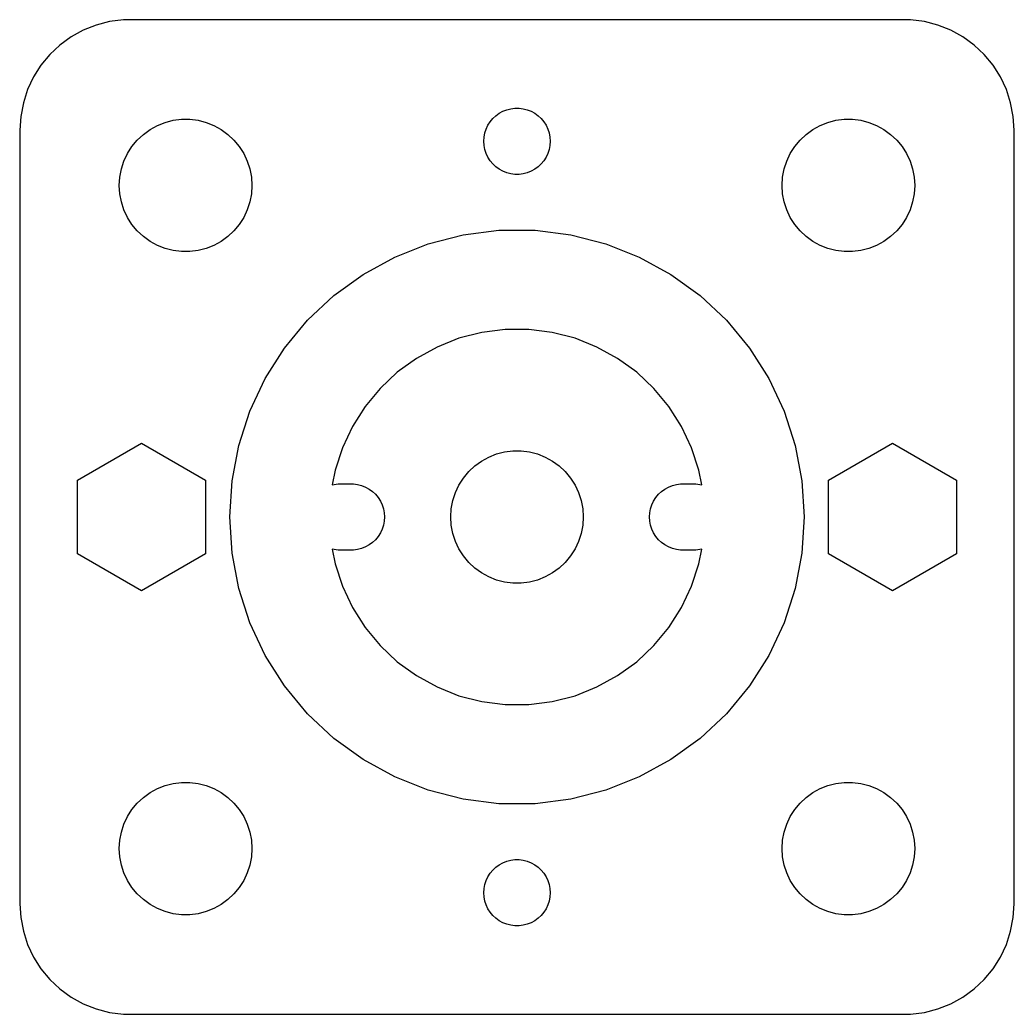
# Model space of a CAD drawing. Header units: metres. Extents: x -22 to 22, y -22 to 184.
# Drawn here: x -22.5 to 22.5, y 31.51 to 76.49 of the extents above; entities that cross this region are included whole.
import ezdxf

# ---------------------------------------------------------------- set-up
doc = ezdxf.new("R2010")
doc.units = ezdxf.units.M

msp = doc.modelspace()

# ---------------------------------------------------------------- linework, layer by layer
for p, q in [((-19.0451, 76.2553), (-19.6289, 76.0241)), ((-18.4369, 76.4114), (-19.0451, 76.2553)), ((-17.8139, 76.4901), (-18.4369, 76.4114)), ((17.8139, 76.4901), (-17.8139, 76.4901)), ((18.4369, 76.4114), (17.8139, 76.4901)), ((19.0451, 76.2553), (18.4369, 76.4114)), ((19.6289, 76.0241), (19.0451, 76.2553)), ((-20.1791, 75.7216), (-20.6871, 75.3526)), ((-19.6289, 76.0241), (-20.1791, 75.7216)), ((20.1791, 75.7216), (19.6289, 76.0241)), ((20.6871, 75.3526), (20.1791, 75.7216)), ((-20.6871, 75.3526), (-21.1448, 74.9227)), ((21.1448, 74.9227), (20.6871, 75.3526)), ((-21.1448, 74.9227), (-21.5451, 74.4389)), ((21.5451, 74.4389), (21.1448, 74.9227)), ((-21.5451, 74.4389), (-21.8815, 73.9088)), ((21.8815, 73.9088), (21.5451, 74.4389)), ((-21.8815, 73.9088), (-22.1489, 73.3406)), ((22.1489, 73.3406), (21.8815, 73.9088)), ((-22.1489, 73.3406), (-22.3429, 72.7434)), ((22.3429, 72.7434), (22.1489, 73.3406)), ((-22.3429, 72.7434), (-22.4606, 72.1267)), ((-0.463516, 72.4266), (-0.281067, 72.4734)), ((-0.281067, 72.4734), (-0.094177, 72.497)), ((-0.094177, 72.497), (0.094177, 72.497)), ((0.094177, 72.497), (0.281067, 72.4734)), ((0.281067, 72.4734), (0.463516, 72.4266)), ((22.4606, 72.1267), (22.3429, 72.7434)), ((-22.4606, 72.1267), (-22.5, 71.5)), ((-1.21352, 71.8817), (-1.09344, 72.0268)), ((-1.09344, 72.0268), (-0.956131, 72.1558)), ((-0.956131, 72.1558), (-0.803726, 72.2665)), ((-0.803726, 72.2665), (-0.638657, 72.3572)), ((-0.638657, 72.3572), (-0.463516, 72.4266)), ((0.463516, 72.4266), (0.638657, 72.3572)), ((0.638657, 72.3572), (0.803726, 72.2665)), ((0.803726, 72.2665), (0.956131, 72.1558)), ((0.956131, 72.1558), (1.09344, 72.0268)), ((1.09344, 72.0268), (1.21352, 71.8817)), ((22.5, 71.5), (22.4606, 72.1267)), ((-16.6075, 71.533), (-16.2773, 71.7145)), ((-16.2773, 71.7145), (-15.927, 71.8532)), ((-15.927, 71.8532), (-15.5621, 71.9469)), ((-15.5621, 71.9469), (-15.1884, 71.9941)), ((-15.1884, 71.9941), (-14.8116, 71.9941)), ((-14.8116, 71.9941), (-14.4379, 71.9469)), ((-14.4379, 71.9469), (-14.0729, 71.8532)), ((-14.0729, 71.8532), (-13.7227, 71.7145)), ((-13.7227, 71.7145), (-13.3925, 71.533)), ((-1.45287, 71.373), (-1.39465, 71.5522)), ((-1.39465, 71.5522), (-1.31445, 71.7226)), ((-1.31445, 71.7226), (-1.21352, 71.8817)), ((1.21352, 71.8817), (1.31445, 71.7226)), ((1.31445, 71.7226), (1.39465, 71.5522)), ((1.39465, 71.5522), (1.45287, 71.373)), ((13.3925, 71.533), (13.7227, 71.7145)), ((13.7227, 71.7145), (14.0729, 71.8532)), ((14.0729, 71.8532), (14.4379, 71.9469)), ((14.4379, 71.9469), (14.8116, 71.9941)), ((14.8116, 71.9941), (15.1884, 71.9941)), ((15.1884, 71.9941), (15.5621, 71.9469)), ((15.5621, 71.9469), (15.927, 71.8532)), ((15.927, 71.8532), (16.2773, 71.7145)), ((16.2773, 71.7145), (16.6075, 71.533)), ((-22.5, 71.5), (-22.5, 36.5)), ((-17.1869, 71.0536), (-16.9123, 71.3115)), ((-16.9123, 71.3115), (-16.6075, 71.533)), ((-13.3925, 71.533), (-13.0877, 71.3115)), ((-13.0877, 71.3115), (-12.8131, 71.0536)), ((-1.5, 71), (-1.48816, 71.188)), ((-1.48816, 71.188), (-1.45287, 71.373)), ((1.45287, 71.373), (1.48816, 71.188)), ((1.48816, 71.188), (1.5, 71)), ((12.8131, 71.0536), (13.0877, 71.3115)), ((13.0877, 71.3115), (13.3925, 71.533)), ((16.6075, 71.533), (16.9123, 71.3115)), ((16.9123, 71.3115), (17.1869, 71.0536)), ((22.5, 36.5), (22.5, 71.5)), ((-17.6289, 70.4453), (-17.427, 70.7634)), ((-17.427, 70.7634), (-17.1869, 71.0536)), ((-12.8131, 71.0536), (-12.5729, 70.7634)), ((-12.5729, 70.7634), (-12.3711, 70.4453)), ((-1.48816, 70.812), (-1.5, 71)), ((-1.45287, 70.627), (-1.48816, 70.812)), ((1.48816, 70.812), (1.45287, 70.627)), ((1.5, 71), (1.48816, 70.812)), ((12.3711, 70.4453), (12.5729, 70.7634)), ((12.5729, 70.7634), (12.8131, 71.0536)), ((17.1869, 71.0536), (17.427, 70.7634)), ((17.427, 70.7634), (17.6289, 70.4453)), ((-17.7893, 70.1044), (-17.6289, 70.4453)), ((-12.3711, 70.4453), (-12.2107, 70.1044)), ((-1.39465, 70.4478), (-1.45287, 70.627)), ((-1.31445, 70.2774), (-1.39465, 70.4478)), ((-1.21352, 70.1183), (-1.31445, 70.2774)), ((1.31445, 70.2774), (1.21352, 70.1183)), ((1.39465, 70.4478), (1.31445, 70.2774)), ((1.45287, 70.627), (1.39465, 70.4478)), ((12.2107, 70.1044), (12.3711, 70.4453)), ((17.6289, 70.4453), (17.7893, 70.1044)), ((-17.9057, 69.7461), (-17.7893, 70.1044)), ((-12.2107, 70.1044), (-12.0942, 69.7461)), ((-1.09344, 69.9732), (-1.21352, 70.1183)), ((-0.956131, 69.8442), (-1.09344, 69.9732)), ((-0.803726, 69.7335), (-0.956131, 69.8442)), ((0.956131, 69.8442), (0.803726, 69.7335)), ((1.09344, 69.9732), (0.956131, 69.8442)), ((1.21352, 70.1183), (1.09344, 69.9732)), ((12.0942, 69.7461), (12.2107, 70.1044)), ((17.7893, 70.1044), (17.9057, 69.7461)), ((-18, 69), (-17.9763, 69.376)), ((-17.9763, 69.376), (-17.9057, 69.7461)), ((-12.0942, 69.7461), (-12.0237, 69.376)), ((-12.0237, 69.376), (-12, 69)), ((-0.638657, 69.6427), (-0.803726, 69.7335)), ((-0.463516, 69.5734), (-0.638657, 69.6427)), ((-0.281067, 69.5266), (-0.463516, 69.5734)), ((-0.094177, 69.5029), (-0.281067, 69.5266)), ((0.094177, 69.5029), (-0.094177, 69.5029)), ((0.281067, 69.5266), (0.094177, 69.5029)), ((0.463516, 69.5734), (0.281067, 69.5266)), ((0.638657, 69.6427), (0.463516, 69.5734)), ((0.803726, 69.7335), (0.638657, 69.6427)), ((12, 69), (12.0237, 69.376)), ((12.0237, 69.376), (12.0942, 69.7461)), ((17.9057, 69.7461), (17.9763, 69.376)), ((17.9763, 69.376), (18, 69)), ((-17.9763, 68.624), (-18, 69)), ((-12, 69), (-12.0237, 68.624)), ((12.0237, 68.624), (12, 69)), ((18, 69), (17.9763, 68.624)), ((-17.9057, 68.2539), (-17.9763, 68.624)), ((-12.0237, 68.624), (-12.0942, 68.2539)), ((12.0942, 68.2539), (12.0237, 68.624)), ((17.9763, 68.624), (17.9057, 68.2539)), ((-17.7893, 67.8956), (-17.9057, 68.2539)), ((-12.0942, 68.2539), (-12.2107, 67.8956)), ((12.2107, 67.8956), (12.0942, 68.2539)), ((17.9057, 68.2539), (17.7893, 67.8956)), ((-17.6289, 67.5547), (-17.7893, 67.8956)), ((-17.427, 67.2366), (-17.6289, 67.5547)), ((-12.3711, 67.5547), (-12.5729, 67.2366)), ((-12.2107, 67.8956), (-12.3711, 67.5547)), ((12.3711, 67.5547), (12.2107, 67.8956)), ((12.5729, 67.2366), (12.3711, 67.5547)), ((17.6289, 67.5547), (17.427, 67.2366)), ((17.7893, 67.8956), (17.6289, 67.5547)), ((-17.1869, 66.9464), (-17.427, 67.2366)), ((-12.5729, 67.2366), (-12.8131, 66.9464)), ((12.8131, 66.9464), (12.5729, 67.2366)), ((17.427, 67.2366), (17.1869, 66.9464)), ((-16.9123, 66.6884), (-17.1869, 66.9464)), ((-16.6075, 66.467), (-16.9123, 66.6884)), ((-13.0877, 66.6884), (-13.3925, 66.467)), ((-12.8131, 66.9464), (-13.0877, 66.6884)), ((-4.01721, 66.3637), (-2.43594, 66.7697)), ((-2.43594, 66.7697), (-0.816269, 66.9743)), ((-0.816269, 66.9743), (0.816269, 66.9743)), ((0.816269, 66.9743), (2.43594, 66.7697)), ((2.43594, 66.7697), (4.01721, 66.3637)), ((13.0877, 66.6884), (12.8131, 66.9464)), ((13.3925, 66.467), (13.0877, 66.6884)), ((16.9123, 66.6884), (16.6075, 66.467)), ((17.1869, 66.9464), (16.9123, 66.6884)), ((-16.2773, 66.2855), (-16.6075, 66.467)), ((-15.927, 66.1468), (-16.2773, 66.2855)), ((-13.7227, 66.2855), (-14.0729, 66.1468)), ((-13.3925, 66.467), (-13.7227, 66.2855)), ((-5.53513, 65.7627), (-4.01721, 66.3637)), ((4.01721, 66.3637), (5.53513, 65.7627)), ((13.7227, 66.2855), (13.3925, 66.467)), ((14.0729, 66.1468), (13.7227, 66.2855)), ((16.2773, 66.2855), (15.927, 66.1468)), ((16.6075, 66.467), (16.2773, 66.2855)), ((-15.5621, 66.0531), (-15.927, 66.1468)), ((-15.1884, 66.0059), (-15.5621, 66.0531)), ((-14.8116, 66.0059), (-15.1884, 66.0059)), ((-14.4379, 66.0531), (-14.8116, 66.0059)), ((-14.0729, 66.1468), (-14.4379, 66.0531)), ((-6.96574, 64.9763), (-5.53513, 65.7627)), ((5.53513, 65.7627), (6.96574, 64.9763)), ((14.4379, 66.0531), (14.0729, 66.1468)), ((14.8116, 66.0059), (14.4379, 66.0531)), ((15.1884, 66.0059), (14.8116, 66.0059)), ((15.5621, 66.0531), (15.1884, 66.0059)), ((15.927, 66.1468), (15.5621, 66.0531)), ((-8.2865, 64.0167), (-6.96574, 64.9763)), ((6.96574, 64.9763), (8.2865, 64.0167)), ((-9.47658, 62.8991), (-8.2865, 64.0167)), ((8.2865, 64.0167), (9.47658, 62.8991)), ((-10.5172, 61.6412), (-9.47658, 62.8991)), ((9.47658, 62.8991), (10.5172, 61.6412)), ((-1.59273, 62.3494), (-2.62663, 62.084)), ((-0.533707, 62.4832), (-1.59273, 62.3494)), ((0.533707, 62.4832), (-0.533707, 62.4832)), ((1.59273, 62.3494), (0.533707, 62.4832)), ((2.62663, 62.084), (1.59273, 62.3494)), ((-3.61911, 61.691), (-4.55452, 61.1768)), ((-2.62663, 62.084), (-3.61911, 61.691)), ((3.61911, 61.691), (2.62663, 62.084)), ((4.55452, 61.1768), (3.61911, 61.691)), ((-11.392, 60.2628), (-10.5172, 61.6412)), ((10.5172, 61.6412), (11.392, 60.2628)), ((-4.55452, 61.1768), (-5.41809, 60.5494)), ((5.41809, 60.5494), (4.55452, 61.1768)), ((-5.41809, 60.5494), (-6.19623, 59.8186)), ((6.19623, 59.8186), (5.41809, 60.5494)), ((-12.0871, 58.7856), (-11.392, 60.2628)), ((11.392, 60.2628), (12.0871, 58.7856)), ((-6.19623, 59.8186), (-6.87663, 58.9962)), ((6.87663, 58.9962), (6.19623, 59.8186)), ((-6.87663, 58.9962), (-7.44859, 58.0949)), ((7.44859, 58.0949), (6.87663, 58.9962)), ((-12.5916, 57.233), (-12.0871, 58.7856)), ((12.0871, 58.7856), (12.5916, 57.233)), ((-7.44859, 58.0949), (-7.90309, 57.129)), ((7.90309, 57.129), (7.44859, 58.0949)), ((-19.8982, 55.6733), (-17, 57.3466)), ((-17, 57.3466), (-14.1018, 55.6733)), ((-12.8975, 55.6293), (-12.5916, 57.233)), ((12.5916, 57.233), (12.8975, 55.6293)), ((14.1018, 55.6733), (17, 57.3466)), ((17, 57.3466), (19.8982, 55.6733)), ((-7.90309, 57.129), (-8.23296, 56.1139)), ((-1.60747, 56.533), (-1.27733, 56.7145)), ((-1.27733, 56.7145), (-0.927048, 56.8532)), ((-0.927048, 56.8532), (-0.562134, 56.9469)), ((-0.562134, 56.9469), (-0.18837, 56.9941)), ((-0.18837, 56.9941), (0.18837, 56.9941)), ((0.18837, 56.9941), (0.562134, 56.9469)), ((0.562134, 56.9469), (0.927048, 56.8532)), ((0.927048, 56.8532), (1.27733, 56.7145)), ((1.27733, 56.7145), (1.60747, 56.533)), ((8.23296, 56.1139), (7.90309, 57.129)), ((-2.1869, 56.0536), (-1.91226, 56.3115)), ((-1.91226, 56.3115), (-1.60747, 56.533)), ((1.60747, 56.533), (1.91226, 56.3115)), ((1.91226, 56.3115), (2.1869, 56.0536)), ((-8.23296, 56.1139), (-8.35893, 55.4534)), ((-2.42705, 55.7634), (-2.1869, 56.0536)), ((2.1869, 56.0536), (2.42705, 55.7634)), ((8.35893, 55.4534), (8.23296, 56.1139)), ((-19.8982, 52.3267), (-19.8982, 55.6733)), ((-14.1018, 55.6733), (-14.1018, 52.3267)), ((-13, 54), (-12.8975, 55.6293)), ((-8.35893, 55.4534), (-8.28107, 55.4734)), ((-8.28107, 55.4734), (-8.09418, 55.497)), ((-8.09418, 55.497), (-7.40581, 55.497)), ((-7.40581, 55.497), (-7.21892, 55.4734)), ((-7.21892, 55.4734), (-7.03647, 55.4266)), ((-7.03647, 55.4266), (-6.86133, 55.3572)), ((-6.86133, 55.3572), (-6.69626, 55.2665)), ((-2.78932, 55.1044), (-2.62891, 55.4453)), ((-2.62891, 55.4453), (-2.42705, 55.7634)), ((2.42705, 55.7634), (2.62891, 55.4453)), ((2.62891, 55.4453), (2.78932, 55.1044)), ((6.69626, 55.2665), (6.86133, 55.3572)), ((6.86133, 55.3572), (7.03647, 55.4266)), ((7.03647, 55.4266), (7.21892, 55.4734)), ((7.21892, 55.4734), (7.40581, 55.497)), ((7.40581, 55.497), (8.09418, 55.497)), ((8.09418, 55.497), (8.28107, 55.4734)), ((8.28107, 55.4734), (8.35893, 55.4534)), ((12.8975, 55.6293), (13, 54)), ((14.1018, 52.3267), (14.1018, 55.6733)), ((19.8982, 55.6733), (19.8982, 52.3267)), ((-6.69626, 55.2665), (-6.54385, 55.1558)), ((-6.54385, 55.1558), (-6.40654, 55.0268)), ((-6.40654, 55.0268), (-6.28647, 54.8817)), ((-2.90575, 54.7461), (-2.78932, 55.1044)), ((2.78932, 55.1044), (2.90575, 54.7461)), ((6.28647, 54.8817), (6.40654, 55.0268)), ((6.40654, 55.0268), (6.54385, 55.1558)), ((6.54385, 55.1558), (6.69626, 55.2665)), ((-6.28647, 54.8817), (-6.18553, 54.7226)), ((-6.18553, 54.7226), (-6.10533, 54.5522)), ((-6.10533, 54.5522), (-6.04712, 54.373)), ((-2.97633, 54.376), (-2.90575, 54.7461)), ((2.90575, 54.7461), (2.97633, 54.376)), ((6.04712, 54.373), (6.10533, 54.5522)), ((6.10533, 54.5522), (6.18553, 54.7226)), ((6.18553, 54.7226), (6.28647, 54.8817)), ((-12.8975, 52.3707), (-13, 54)), ((-6.04712, 54.373), (-6.01183, 54.188)), ((-6.01183, 54.188), (-6, 54)), ((-6, 54), (-6.01183, 53.812)), ((-3, 54), (-2.97633, 54.376)), ((-2.97633, 53.624), (-3, 54)), ((2.97633, 54.376), (3, 54)), ((3, 54), (2.97633, 53.624)), ((6, 54), (6.01183, 54.188)), ((6.01183, 53.812), (6, 54)), ((6.01183, 54.188), (6.04712, 54.373)), ((13, 54), (12.8975, 52.3707)), ((-6.04712, 53.627), (-6.10533, 53.4478)), ((-6.01183, 53.812), (-6.04712, 53.627)), ((-2.90575, 53.2539), (-2.97633, 53.624)), ((2.97633, 53.624), (2.90575, 53.2539)), ((6.04712, 53.627), (6.01183, 53.812)), ((6.10533, 53.4478), (6.04712, 53.627)), ((-6.28647, 53.1183), (-6.40654, 52.9732)), ((-6.18553, 53.2774), (-6.28647, 53.1183)), ((-6.10533, 53.4478), (-6.18553, 53.2774)), ((-2.78932, 52.8956), (-2.90575, 53.2539)), ((2.90575, 53.2539), (2.78932, 52.8956)), ((6.18553, 53.2774), (6.10533, 53.4478)), ((6.28647, 53.1183), (6.18553, 53.2774)), ((6.40654, 52.9732), (6.28647, 53.1183)), ((-6.69626, 52.7335), (-6.86133, 52.6428)), ((-6.54385, 52.8442), (-6.69626, 52.7335)), ((-6.40654, 52.9732), (-6.54385, 52.8442)), ((-2.62891, 52.5547), (-2.78932, 52.8956)), ((2.78932, 52.8956), (2.62891, 52.5547)), ((6.54385, 52.8442), (6.40654, 52.9732)), ((6.69626, 52.7335), (6.54385, 52.8442)), ((6.86133, 52.6428), (6.69626, 52.7335)), ((-17, 50.6534), (-19.8982, 52.3267)), ((-14.1018, 52.3267), (-17, 50.6534)), ((-12.5916, 50.767), (-12.8975, 52.3707)), ((-8.28107, 52.5266), (-8.35893, 52.5466)), ((-8.35893, 52.5466), (-8.23296, 51.8861)), ((-8.09418, 52.503), (-8.28107, 52.5266)), ((-7.40581, 52.503), (-8.09418, 52.503)), ((-7.21892, 52.5266), (-7.40581, 52.503)), ((-7.03647, 52.5734), (-7.21892, 52.5266)), ((-6.86133, 52.6428), (-7.03647, 52.5734)), ((-2.42705, 52.2366), (-2.62891, 52.5547)), ((-2.1869, 51.9464), (-2.42705, 52.2366)), ((2.42705, 52.2366), (2.1869, 51.9464)), ((2.62891, 52.5547), (2.42705, 52.2366)), ((7.03647, 52.5734), (6.86133, 52.6428)), ((7.21892, 52.5266), (7.03647, 52.5734)), ((7.40581, 52.503), (7.21892, 52.5266)), ((8.09418, 52.503), (7.40581, 52.503)), ((8.28107, 52.5266), (8.09418, 52.503)), ((8.23296, 51.8861), (8.35893, 52.5466)), ((8.35893, 52.5466), (8.28107, 52.5266)), ((12.8975, 52.3707), (12.5916, 50.767)), ((17, 50.6534), (14.1018, 52.3267)), ((19.8982, 52.3267), (17, 50.6534)), ((-8.23296, 51.8861), (-7.90309, 50.871)), ((-1.91226, 51.6885), (-2.1869, 51.9464)), ((2.1869, 51.9464), (1.91226, 51.6885)), ((7.90309, 50.871), (8.23296, 51.8861)), ((-1.60747, 51.467), (-1.91226, 51.6885)), ((-1.27733, 51.2855), (-1.60747, 51.467)), ((1.60747, 51.467), (1.27733, 51.2855)), ((1.91226, 51.6885), (1.60747, 51.467)), ((-7.90309, 50.871), (-7.44859, 49.9051)), ((-0.927048, 51.1468), (-1.27733, 51.2855)), ((-0.562134, 51.0531), (-0.927048, 51.1468)), ((-0.18837, 51.0059), (-0.562134, 51.0531)), ((0.18837, 51.0059), (-0.18837, 51.0059)), ((0.562134, 51.0531), (0.18837, 51.0059)), ((0.927048, 51.1468), (0.562134, 51.0531)), ((1.27733, 51.2855), (0.927048, 51.1468)), ((7.44859, 49.9051), (7.90309, 50.871)), ((-12.0871, 49.2144), (-12.5916, 50.767)), ((12.5916, 50.767), (12.0871, 49.2144)), ((-7.44859, 49.9051), (-6.87663, 49.0038)), ((6.87663, 49.0038), (7.44859, 49.9051)), ((-11.392, 47.7372), (-12.0871, 49.2144)), ((12.0871, 49.2144), (11.392, 47.7372)), ((-6.87663, 49.0038), (-6.19623, 48.1814)), ((6.19623, 48.1814), (6.87663, 49.0038)), ((-6.19623, 48.1814), (-5.41809, 47.4506)), ((5.41809, 47.4506), (6.19623, 48.1814)), ((-10.5172, 46.3588), (-11.392, 47.7372)), ((11.392, 47.7372), (10.5172, 46.3588)), ((-5.41809, 47.4506), (-4.55452, 46.8232)), ((4.55452, 46.8232), (5.41809, 47.4506)), ((-4.55452, 46.8232), (-3.61911, 46.309)), ((3.61911, 46.309), (4.55452, 46.8232)), ((-9.47658, 45.1009), (-10.5172, 46.3588)), ((10.5172, 46.3588), (9.47658, 45.1009)), ((-3.61911, 46.309), (-2.62663, 45.916)), ((-2.62663, 45.916), (-1.59273, 45.6506)), ((1.59273, 45.6506), (2.62663, 45.916)), ((2.62663, 45.916), (3.61911, 46.309)), ((-1.59273, 45.6506), (-0.533707, 45.5168)), ((-0.533707, 45.5168), (0.533707, 45.5168)), ((0.533707, 45.5168), (1.59273, 45.6506)), ((-8.2865, 43.9833), (-9.47658, 45.1009)), ((9.47658, 45.1009), (8.2865, 43.9833)), ((-6.96574, 43.0237), (-8.2865, 43.9833)), ((8.2865, 43.9833), (6.96574, 43.0237)), ((-5.53513, 42.2373), (-6.96574, 43.0237)), ((6.96574, 43.0237), (5.53513, 42.2373)), ((-16.2773, 41.7145), (-15.927, 41.8532)), ((-15.927, 41.8532), (-15.5621, 41.9469)), ((-15.5621, 41.9469), (-15.1884, 41.9941)), ((-15.1884, 41.9941), (-14.8116, 41.9941)), ((-14.8116, 41.9941), (-14.4379, 41.9469)), ((-14.4379, 41.9469), (-14.0729, 41.8532)), ((-14.0729, 41.8532), (-13.7227, 41.7145)), ((-4.01721, 41.6363), (-5.53513, 42.2373)), ((5.53513, 42.2373), (4.01721, 41.6363)), ((13.7227, 41.7145), (14.0729, 41.8532)), ((14.0729, 41.8532), (14.4379, 41.9469)), ((14.4379, 41.9469), (14.8116, 41.9941)), ((14.8116, 41.9941), (15.1884, 41.9941)), ((15.1884, 41.9941), (15.5621, 41.9469)), ((15.5621, 41.9469), (15.927, 41.8532)), ((15.927, 41.8532), (16.2773, 41.7145)), ((-16.9123, 41.3116), (-16.6075, 41.533)), ((-16.6075, 41.533), (-16.2773, 41.7145)), ((-13.7227, 41.7145), (-13.3925, 41.533)), ((-13.3925, 41.533), (-13.0877, 41.3116)), ((-2.43594, 41.2303), (-4.01721, 41.6363)), ((4.01721, 41.6363), (2.43594, 41.2303)), ((13.0877, 41.3116), (13.3925, 41.533)), ((13.3925, 41.533), (13.7227, 41.7145)), ((16.2773, 41.7145), (16.6075, 41.533)), ((16.6075, 41.533), (16.9123, 41.3116)), ((-17.427, 40.7634), (-17.1869, 41.0536)), ((-17.1869, 41.0536), (-16.9123, 41.3116)), ((-13.0877, 41.3116), (-12.8131, 41.0536)), ((-12.8131, 41.0536), (-12.5729, 40.7634)), ((-0.816269, 41.0257), (-2.43594, 41.2303)), ((0.816269, 41.0257), (-0.816269, 41.0257)), ((2.43594, 41.2303), (0.816269, 41.0257)), ((12.5729, 40.7634), (12.8131, 41.0536)), ((12.8131, 41.0536), (13.0877, 41.3116)), ((16.9123, 41.3116), (17.1869, 41.0536)), ((17.1869, 41.0536), (17.427, 40.7634)), ((-17.6289, 40.4453), (-17.427, 40.7634)), ((-12.5729, 40.7634), (-12.3711, 40.4453)), ((12.3711, 40.4453), (12.5729, 40.7634)), ((17.427, 40.7634), (17.6289, 40.4453)), ((-17.9057, 39.7461), (-17.7893, 40.1044)), ((-17.7893, 40.1044), (-17.6289, 40.4453)), ((-12.3711, 40.4453), (-12.2107, 40.1044)), ((-12.2107, 40.1044), (-12.0942, 39.7461)), ((12.0942, 39.7461), (12.2107, 40.1044)), ((12.2107, 40.1044), (12.3711, 40.4453)), ((17.6289, 40.4453), (17.7893, 40.1044)), ((17.7893, 40.1044), (17.9057, 39.7461)), ((-17.9763, 39.376), (-17.9057, 39.7461)), ((-12.0942, 39.7461), (-12.0237, 39.376)), ((12.0237, 39.376), (12.0942, 39.7461)), ((17.9057, 39.7461), (17.9763, 39.376)), ((-18, 39), (-17.9763, 39.376)), ((-12.0237, 39.376), (-12, 39)), ((12, 39), (12.0237, 39.376)), ((17.9763, 39.376), (18, 39)), ((-17.9763, 38.624), (-18, 39)), ((-12, 39), (-12.0237, 38.624)), ((12.0237, 38.624), (12, 39)), ((18, 39), (17.9763, 38.624)), ((-17.9057, 38.2539), (-17.9763, 38.624)), ((-17.7893, 37.8956), (-17.9057, 38.2539)), ((-12.0942, 38.2539), (-12.2107, 37.8956)), ((-12.0237, 38.624), (-12.0942, 38.2539)), ((-0.956131, 38.1558), (-0.803726, 38.2665)), ((-0.803726, 38.2665), (-0.638657, 38.3573)), ((-0.638657, 38.3573), (-0.463516, 38.4266)), ((-0.463516, 38.4266), (-0.281067, 38.4734)), ((-0.281067, 38.4734), (-0.094177, 38.4971)), ((-0.094177, 38.4971), (0.094177, 38.4971)), ((0.094177, 38.4971), (0.281067, 38.4734)), ((0.281067, 38.4734), (0.463516, 38.4266)), ((0.463516, 38.4266), (0.638657, 38.3573)), ((0.638657, 38.3573), (0.803726, 38.2665)), ((0.803726, 38.2665), (0.956131, 38.1558)), ((12.0942, 38.2539), (12.0237, 38.624)), ((12.2107, 37.8956), (12.0942, 38.2539)), ((17.9057, 38.2539), (17.7893, 37.8956)), ((17.9763, 38.624), (17.9057, 38.2539)), ((-17.6289, 37.5547), (-17.7893, 37.8956)), ((-12.2107, 37.8956), (-12.3711, 37.5547)), ((-1.31445, 37.7226), (-1.21352, 37.8817)), ((-1.21352, 37.8817), (-1.09344, 38.0268)), ((-1.09344, 38.0268), (-0.956131, 38.1558)), ((0.956131, 38.1558), (1.09344, 38.0268)), ((1.09344, 38.0268), (1.21352, 37.8817)), ((1.21352, 37.8817), (1.31445, 37.7226)), ((12.3711, 37.5547), (12.2107, 37.8956)), ((17.7893, 37.8956), (17.6289, 37.5547)), ((-17.427, 37.2366), (-17.6289, 37.5547)), ((-12.3711, 37.5547), (-12.5729, 37.2366)), ((-1.48816, 37.188), (-1.45287, 37.373)), ((-1.45287, 37.373), (-1.39465, 37.5522)), ((-1.39465, 37.5522), (-1.31445, 37.7226)), ((1.31445, 37.7226), (1.39465, 37.5522)), ((1.39465, 37.5522), (1.45287, 37.373)), ((1.45287, 37.373), (1.48816, 37.188)), ((12.5729, 37.2366), (12.3711, 37.5547)), ((17.6289, 37.5547), (17.427, 37.2366)), ((-17.1869, 36.9464), (-17.427, 37.2366)), ((-16.9123, 36.6885), (-17.1869, 36.9464)), ((-12.8131, 36.9464), (-13.0877, 36.6885)), ((-12.5729, 37.2366), (-12.8131, 36.9464)), ((-1.5, 37), (-1.48816, 37.188)), ((-1.48816, 36.812), (-1.5, 37)), ((1.48816, 37.188), (1.5, 37)), ((1.5, 37), (1.48816, 36.812)), ((12.8131, 36.9464), (12.5729, 37.2366)), ((13.0877, 36.6885), (12.8131, 36.9464)), ((17.1869, 36.9464), (16.9123, 36.6885)), ((17.427, 37.2366), (17.1869, 36.9464)), ((-22.5, 36.5), (-22.4606, 35.8733)), ((-16.6075, 36.467), (-16.9123, 36.6885)), ((-16.2773, 36.2855), (-16.6075, 36.467)), ((-13.3925, 36.467), (-13.7227, 36.2855)), ((-13.0877, 36.6885), (-13.3925, 36.467)), ((-1.45287, 36.627), (-1.48816, 36.812)), ((-1.39465, 36.4478), (-1.45287, 36.627)), ((1.45287, 36.627), (1.39465, 36.4478)), ((1.48816, 36.812), (1.45287, 36.627)), ((13.3925, 36.467), (13.0877, 36.6885)), ((13.7227, 36.2855), (13.3925, 36.467)), ((16.6075, 36.467), (16.2773, 36.2855)), ((16.9123, 36.6885), (16.6075, 36.467)), ((22.4606, 35.8733), (22.5, 36.5)), ((-15.927, 36.1468), (-16.2773, 36.2855)), ((-15.5621, 36.0531), (-15.927, 36.1468)), ((-15.1884, 36.0059), (-15.5621, 36.0531)), ((-14.8116, 36.0059), (-15.1884, 36.0059)), ((-14.4379, 36.0531), (-14.8116, 36.0059)), ((-14.0729, 36.1468), (-14.4379, 36.0531)), ((-13.7227, 36.2855), (-14.0729, 36.1468)), ((-1.31445, 36.2774), (-1.39465, 36.4478)), ((-1.21352, 36.1183), (-1.31445, 36.2774)), ((-1.09344, 35.9732), (-1.21352, 36.1183)), ((1.21352, 36.1183), (1.09344, 35.9732)), ((1.31445, 36.2774), (1.21352, 36.1183)), ((1.39465, 36.4478), (1.31445, 36.2774)), ((14.0729, 36.1468), (13.7227, 36.2855)), ((14.4379, 36.0531), (14.0729, 36.1468)), ((14.8116, 36.0059), (14.4379, 36.0531)), ((15.1884, 36.0059), (14.8116, 36.0059)), ((15.5621, 36.0531), (15.1884, 36.0059)), ((15.927, 36.1468), (15.5621, 36.0531)), ((16.2773, 36.2855), (15.927, 36.1468)), ((-22.4606, 35.8733), (-22.3429, 35.2566)), ((-0.956131, 35.8442), (-1.09344, 35.9732)), ((-0.803726, 35.7335), (-0.956131, 35.8442)), ((-0.638657, 35.6428), (-0.803726, 35.7335)), ((-0.463516, 35.5734), (-0.638657, 35.6428)), ((-0.281067, 35.5266), (-0.463516, 35.5734)), ((0.463516, 35.5734), (0.281067, 35.5266)), ((0.638657, 35.6428), (0.463516, 35.5734)), ((0.803726, 35.7335), (0.638657, 35.6428)), ((0.956131, 35.8442), (0.803726, 35.7335)), ((1.09344, 35.9732), (0.956131, 35.8442)), ((22.3429, 35.2566), (22.4606, 35.8733)), ((-22.3429, 35.2566), (-22.1489, 34.6594)), ((-0.094177, 35.503), (-0.281067, 35.5266)), ((0.094177, 35.503), (-0.094177, 35.503)), ((0.281067, 35.5266), (0.094177, 35.503)), ((22.1489, 34.6594), (22.3429, 35.2566)), ((-22.1489, 34.6594), (-21.8815, 34.0912)), ((21.8815, 34.0912), (22.1489, 34.6594)), ((-21.8815, 34.0912), (-21.5451, 33.5611)), ((21.5451, 33.5611), (21.8815, 34.0912)), ((-21.5451, 33.5611), (-21.1448, 33.0773)), ((21.1448, 33.0773), (21.5451, 33.5611)), ((-21.1448, 33.0773), (-20.6871, 32.6474)), ((20.6871, 32.6474), (21.1448, 33.0773)), ((-20.6871, 32.6474), (-20.1791, 32.2784)), ((20.1791, 32.2784), (20.6871, 32.6474)), ((-20.1791, 32.2784), (-19.6289, 31.9759)), ((-19.6289, 31.9759), (-19.0451, 31.7447)), ((19.0451, 31.7447), (19.6289, 31.9759)), ((19.6289, 31.9759), (20.1791, 32.2784)), ((-19.0451, 31.7447), (-18.4369, 31.5886)), ((-18.4369, 31.5886), (-17.8139, 31.5099)), ((-17.8139, 31.5099), (17.8139, 31.5099)), ((17.8139, 31.5099), (18.4369, 31.5886)), ((18.4369, 31.5886), (19.0451, 31.7447))]:
    msp.add_line(p, q)

doc.saveas('drawing.dxf')
